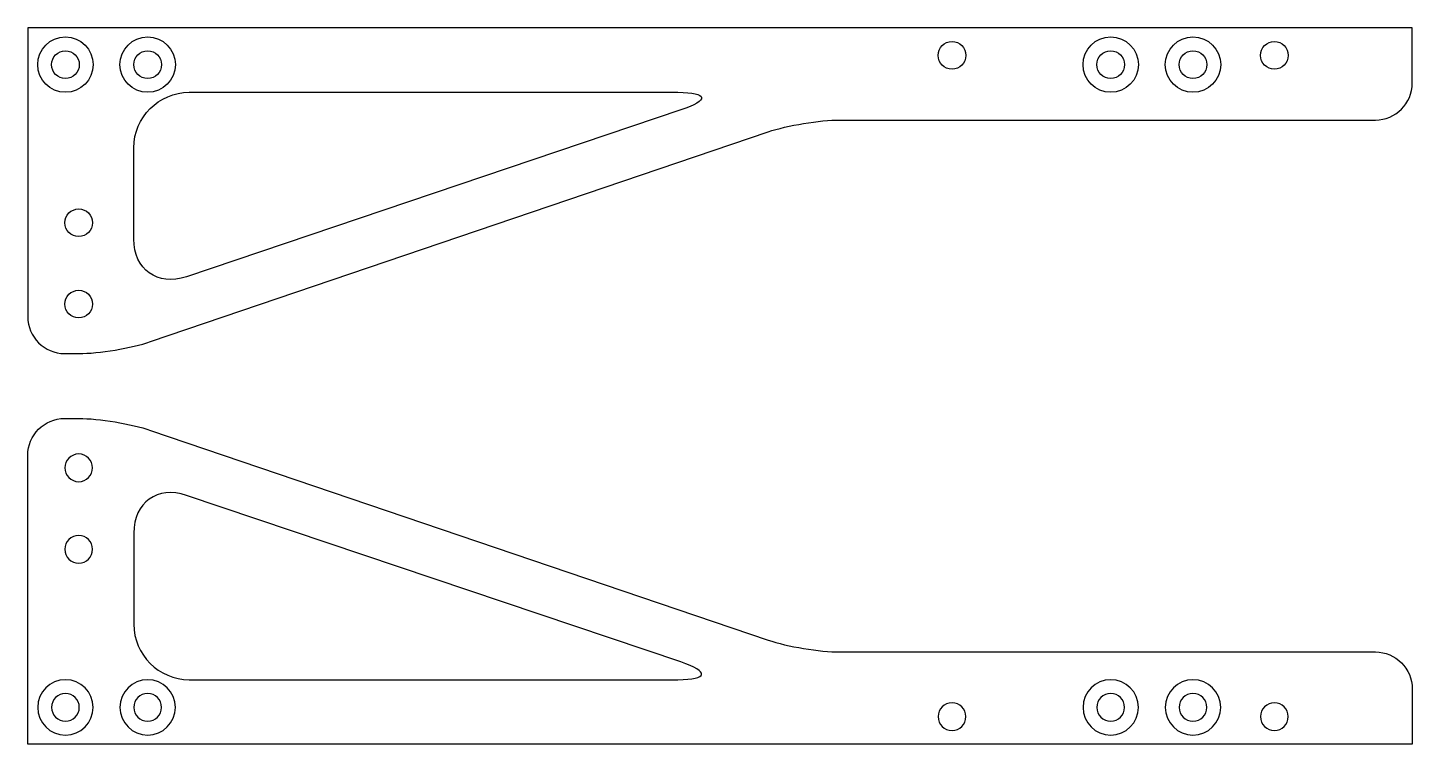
# Model space of a CAD drawing. Extents: x 0 to 150, y 0 to 78.
import ezdxf

# ---------------------------------------------------------------- set-up
doc = ezdxf.new("R2010")
doc.units = 0
doc.layers.add('LAYER_1', color=7, linetype='CONTINUOUS')

# ---------------------------------------------------------------- blocks, each defined once
blk = doc.blocks.new('BLOCK_2')
at = {"layer": 'LAYER_1', "color": 7}
for points, knots in [([(150, 71.63), (150, 69.43), (148.2, 67.63), (146, 67.63), (146, 67.63), (88, 67.63), (88, 67.63), (85.8, 67.63), (82.3, 67.05), (80.21, 66.35), (80.21, 66.35), (13.32, 43.62), (13.32, 43.62), (11.23, 42.91), (7.73, 42.33), (5.53, 42.33), (5.53, 42.33), (4, 42.33), (4, 42.33), (1.8, 42.33), (0, 44.13), (0, 46.33), (0, 46.33), (0, 63.63), (0, 63.63), (0, 65.83), (0, 69.43), (0, 71.63), (0, 71.63), (0, 71.63), (0, 71.63), (0, 71.63), (0, 73.63), (0, 73.63), (0, 73.63), (0, 77.63), (0, 77.63), (0, 77.63), (4, 77.63), (4, 77.63), (4, 77.63), (146, 77.63), (146, 77.63), (146, 77.63), (150, 77.63), (150, 77.63), (150, 77.63), (150, 73.63), (150, 73.63), (150, 73.63), (150, 71.63), (150, 71.63), (150, 71.63), (150, 71.63), (150, 71.63), (150, 71.63), (150, 71.63), (150, 71.63)], [0, 0, 0, 0, 1, 1, 1, 2, 2, 2, 3, 3, 3, 4, 4, 4, 5, 5, 5, 6, 6, 6, 7, 7, 7, 8, 8, 8, 9, 9, 9, 10, 10, 10, 11, 11, 11, 12, 12, 12, 13, 13, 13, 14, 14, 14, 15, 15, 15, 16, 16, 16, 17, 17, 17, 18, 18, 18, 19, 19, 19, 19]), ([(7.09, 73.63), (7.09, 75.29), (5.75, 76.63), (4.09, 76.63), (2.43, 76.63), (1.09, 75.29), (1.09, 73.63), (1.09, 71.97), (2.43, 70.63), (4.09, 70.63), (5.75, 70.63), (7.09, 71.97), (7.09, 73.63)], [0, 0, 0, 0, 1, 1, 1, 2, 2, 2, 3, 3, 3, 4, 4, 4, 4]), ([(16, 73.63), (16, 75.29), (14.66, 76.63), (13, 76.63), (11.34, 76.63), (10, 75.29), (10, 73.63), (10, 71.97), (11.34, 70.63), (13, 70.63), (14.66, 70.63), (16, 71.97), (16, 73.63)], [0, 0, 0, 0, 1, 1, 1, 2, 2, 2, 3, 3, 3, 4, 4, 4, 4]), ([(120.33, 73.63), (120.33, 75.29), (118.99, 76.63), (117.33, 76.63), (115.68, 76.63), (114.33, 75.29), (114.33, 73.63), (114.33, 71.97), (115.68, 70.63), (117.33, 70.63), (118.99, 70.63), (120.33, 71.97), (120.33, 73.63)], [0, 0, 0, 0, 1, 1, 1, 2, 2, 2, 3, 3, 3, 4, 4, 4, 4]), ([(129.24, 73.63), (129.24, 75.29), (127.9, 76.63), (126.24, 76.63), (124.59, 76.63), (123.24, 75.29), (123.24, 73.63), (123.24, 71.97), (124.59, 70.63), (126.24, 70.63), (127.9, 70.63), (129.24, 71.97), (129.24, 73.63)], [0, 0, 0, 0, 1, 1, 1, 2, 2, 2, 3, 3, 3, 4, 4, 4, 4]), ([(5.59, 73.63), (5.59, 74.46), (4.92, 75.13), (4.09, 75.13), (3.26, 75.13), (2.59, 74.46), (2.59, 73.63), (2.59, 72.8), (3.26, 72.13), (4.09, 72.13), (4.92, 72.13), (5.59, 72.8), (5.59, 73.63)], [0, 0, 0, 0, 1, 1, 1, 2, 2, 2, 3, 3, 3, 4, 4, 4, 4]), ([(14.5, 73.63), (14.5, 74.46), (13.83, 75.13), (13, 75.13), (12.17, 75.13), (11.5, 74.46), (11.5, 73.63), (11.5, 72.8), (12.17, 72.13), (13, 72.13), (13.83, 72.13), (14.5, 72.8), (14.5, 73.63)], [0, 0, 0, 0, 1, 1, 1, 2, 2, 2, 3, 3, 3, 4, 4, 4, 4]), ([(101.64, 74.63), (101.64, 75.46), (100.97, 76.13), (100.14, 76.13), (99.31, 76.13), (98.64, 75.46), (98.64, 74.63), (98.64, 73.8), (99.31, 73.13), (100.14, 73.13), (100.97, 73.13), (101.64, 73.8), (101.64, 74.63)], [0, 0, 0, 0, 1, 1, 1, 2, 2, 2, 3, 3, 3, 4, 4, 4, 4]), ([(118.83, 73.63), (118.83, 74.46), (118.16, 75.13), (117.33, 75.13), (116.5, 75.13), (115.83, 74.46), (115.83, 73.63), (115.83, 72.8), (116.5, 72.13), (117.33, 72.13), (118.16, 72.13), (118.83, 72.8), (118.83, 73.63)], [0, 0, 0, 0, 1, 1, 1, 2, 2, 2, 3, 3, 3, 4, 4, 4, 4]), ([(127.74, 73.63), (127.74, 74.46), (127.07, 75.13), (126.24, 75.13), (125.42, 75.13), (124.74, 74.46), (124.74, 73.63), (124.74, 72.8), (125.42, 72.13), (126.24, 72.13), (127.07, 72.13), (127.74, 72.8), (127.74, 73.63)], [0, 0, 0, 0, 1, 1, 1, 2, 2, 2, 3, 3, 3, 4, 4, 4, 4]), ([(136.56, 74.63), (136.56, 75.46), (135.89, 76.13), (135.06, 76.13), (134.24, 76.13), (133.56, 75.46), (133.56, 74.63), (133.56, 73.8), (134.24, 73.13), (135.06, 73.13), (135.89, 73.13), (136.56, 73.8), (136.56, 74.63)], [0, 0, 0, 0, 1, 1, 1, 2, 2, 2, 3, 3, 3, 4, 4, 4, 4]), ([(70.75, 68.72), (73.88, 69.77), (73.74, 70.63), (70.44, 70.63), (70.44, 70.63), (17.5, 70.63), (17.5, 70.63), (14.2, 70.63), (11.5, 67.93), (11.5, 64.63), (11.5, 64.63), (11.5, 54.74), (11.5, 54.74), (11.5, 51.44), (14.06, 49.61), (17.19, 50.66), (17.19, 50.66), (70.75, 68.72), (70.75, 68.72)], [0, 0, 0, 0, 1, 1, 1, 2, 2, 2, 3, 3, 3, 4, 4, 4, 5, 5, 5, 6, 6, 6, 6]), ([(7.03, 56.5), (7.03, 57.33), (6.36, 58), (5.53, 58), (4.7, 58), (4.03, 57.33), (4.03, 56.5), (4.03, 55.68), (4.7, 55), (5.53, 55), (6.36, 55), (7.03, 55.68), (7.03, 56.5)], [0, 0, 0, 0, 1, 1, 1, 2, 2, 2, 3, 3, 3, 4, 4, 4, 4]), ([(7.03, 47.69), (7.03, 48.51), (6.36, 49.19), (5.53, 49.19), (4.7, 49.19), (4.03, 48.51), (4.03, 47.69), (4.03, 46.86), (4.7, 46.19), (5.53, 46.19), (6.36, 46.19), (7.03, 46.86), (7.03, 47.69)], [0, 0, 0, 0, 1, 1, 1, 2, 2, 2, 3, 3, 3, 4, 4, 4, 4])]:
    blk.add_open_spline(points, degree=3, knots=knots, dxfattribs=at)

msp = doc.modelspace()

# ---------------------------------------------------------------- linework, layer by layer
at = {"layer": 'LAYER_1', "color": 7}
for points, knots in [([(150, 6), (150, 8.2), (148.2, 10), (146, 10), (146, 10), (88, 10), (88, 10), (85.8, 10), (82.3, 10.58), (80.21, 11.29), (80.21, 11.29), (13.32, 34.01), (13.32, 34.01), (11.23, 34.72), (7.73, 35.3), (5.53, 35.3), (5.53, 35.3), (4, 35.3), (4, 35.3), (1.8, 35.3), (0, 33.5), (0, 31.3), (0, 31.3), (0, 14), (0, 14), (0, 11.8), (0, 8.2), (0, 6), (0, 6), (0, 6), (0, 6), (0, 6), (0, 4), (0, 4), (0, 4), (0, 0), (0, 0), (0, 0), (4, 0), (4, 0), (4, 0), (146, 0), (146, 0), (146, 0), (150, 0), (150, 0), (150, 0), (150, 4), (150, 4), (150, 4), (150, 6), (150, 6), (150, 6), (150, 6), (150, 6), (150, 6), (150, 6), (150, 6)], [0, 0, 0, 0, 1, 1, 1, 2, 2, 2, 3, 3, 3, 4, 4, 4, 5, 5, 5, 6, 6, 6, 7, 7, 7, 8, 8, 8, 9, 9, 9, 10, 10, 10, 11, 11, 11, 12, 12, 12, 13, 13, 13, 14, 14, 14, 15, 15, 15, 16, 16, 16, 17, 17, 17, 18, 18, 18, 19, 19, 19, 19]), ([(7.03, 29.95), (7.03, 29.12), (6.36, 28.45), (5.53, 28.45), (4.7, 28.45), (4.03, 29.12), (4.03, 29.95), (4.03, 30.78), (4.7, 31.45), (5.53, 31.45), (6.36, 31.45), (7.03, 30.78), (7.03, 29.95)], [0, 0, 0, 0, 1, 1, 1, 2, 2, 2, 3, 3, 3, 4, 4, 4, 4]), ([(70.75, 8.92), (73.88, 7.86), (73.74, 7), (70.44, 7), (70.44, 7), (17.5, 7), (17.5, 7), (14.2, 7), (11.5, 9.7), (11.5, 13), (11.5, 13), (11.5, 22.89), (11.5, 22.89), (11.5, 26.19), (14.06, 28.03), (17.19, 26.97), (17.19, 26.97), (70.75, 8.92), (70.75, 8.92)], [0, 0, 0, 0, 1, 1, 1, 2, 2, 2, 3, 3, 3, 4, 4, 4, 5, 5, 5, 6, 6, 6, 6]), ([(7.03, 21.13), (7.03, 20.3), (6.36, 19.63), (5.53, 19.63), (4.7, 19.63), (4.03, 20.3), (4.03, 21.13), (4.03, 21.96), (4.7, 22.63), (5.53, 22.63), (6.36, 22.63), (7.03, 21.96), (7.03, 21.13)], [0, 0, 0, 0, 1, 1, 1, 2, 2, 2, 3, 3, 3, 4, 4, 4, 4]), ([(7.09, 4), (7.09, 2.34), (5.75, 1), (4.09, 1), (2.43, 1), (1.09, 2.34), (1.09, 4), (1.09, 5.66), (2.43, 7), (4.09, 7), (5.75, 7), (7.09, 5.66), (7.09, 4)], [0, 0, 0, 0, 1, 1, 1, 2, 2, 2, 3, 3, 3, 4, 4, 4, 4]), ([(16, 4), (16, 2.34), (14.66, 1), (13, 1), (11.34, 1), (10, 2.34), (10, 4), (10, 5.66), (11.34, 7), (13, 7), (14.66, 7), (16, 5.66), (16, 4)], [0, 0, 0, 0, 1, 1, 1, 2, 2, 2, 3, 3, 3, 4, 4, 4, 4]), ([(120.33, 4), (120.33, 2.34), (118.99, 1), (117.33, 1), (115.68, 1), (114.33, 2.34), (114.33, 4), (114.33, 5.66), (115.68, 7), (117.33, 7), (118.99, 7), (120.33, 5.66), (120.33, 4)], [0, 0, 0, 0, 1, 1, 1, 2, 2, 2, 3, 3, 3, 4, 4, 4, 4]), ([(129.24, 4), (129.24, 2.34), (127.9, 1), (126.24, 1), (124.59, 1), (123.24, 2.34), (123.24, 4), (123.24, 5.66), (124.59, 7), (126.24, 7), (127.9, 7), (129.24, 5.66), (129.24, 4)], [0, 0, 0, 0, 1, 1, 1, 2, 2, 2, 3, 3, 3, 4, 4, 4, 4]), ([(5.59, 4), (5.59, 3.17), (4.92, 2.5), (4.09, 2.5), (3.26, 2.5), (2.59, 3.17), (2.59, 4), (2.59, 4.83), (3.26, 5.5), (4.09, 5.5), (4.92, 5.5), (5.59, 4.83), (5.59, 4)], [0, 0, 0, 0, 1, 1, 1, 2, 2, 2, 3, 3, 3, 4, 4, 4, 4]), ([(14.5, 4), (14.5, 3.17), (13.83, 2.5), (13, 2.5), (12.17, 2.5), (11.5, 3.17), (11.5, 4), (11.5, 4.83), (12.17, 5.5), (13, 5.5), (13.83, 5.5), (14.5, 4.83), (14.5, 4)], [0, 0, 0, 0, 1, 1, 1, 2, 2, 2, 3, 3, 3, 4, 4, 4, 4]), ([(118.83, 4), (118.83, 3.17), (118.16, 2.5), (117.33, 2.5), (116.5, 2.5), (115.83, 3.17), (115.83, 4), (115.83, 4.83), (116.5, 5.5), (117.33, 5.5), (118.16, 5.5), (118.83, 4.83), (118.83, 4)], [0, 0, 0, 0, 1, 1, 1, 2, 2, 2, 3, 3, 3, 4, 4, 4, 4]), ([(127.74, 4), (127.74, 3.17), (127.07, 2.5), (126.24, 2.5), (125.42, 2.5), (124.74, 3.17), (124.74, 4), (124.74, 4.83), (125.42, 5.5), (126.24, 5.5), (127.07, 5.5), (127.74, 4.83), (127.74, 4)], [0, 0, 0, 0, 1, 1, 1, 2, 2, 2, 3, 3, 3, 4, 4, 4, 4]), ([(101.64, 3), (101.64, 2.17), (100.97, 1.5), (100.14, 1.5), (99.31, 1.5), (98.64, 2.17), (98.64, 3), (98.64, 3.83), (99.31, 4.5), (100.14, 4.5), (100.97, 4.5), (101.64, 3.83), (101.64, 3)], [0, 0, 0, 0, 1, 1, 1, 2, 2, 2, 3, 3, 3, 4, 4, 4, 4]), ([(136.56, 3), (136.56, 2.17), (135.89, 1.5), (135.06, 1.5), (134.24, 1.5), (133.56, 2.17), (133.56, 3), (133.56, 3.83), (134.24, 4.5), (135.06, 4.5), (135.89, 4.5), (136.56, 3.83), (136.56, 3)], [0, 0, 0, 0, 1, 1, 1, 2, 2, 2, 3, 3, 3, 4, 4, 4, 4])]:
    msp.add_open_spline(points, degree=3, knots=knots, dxfattribs=at)

# ---------------------------------------------------------------- block references
at = {"layer": 'LAYER_1'}
msp.add_blockref('BLOCK_2', (0, 0), dxfattribs=at)

doc.saveas('drawing.dxf')
